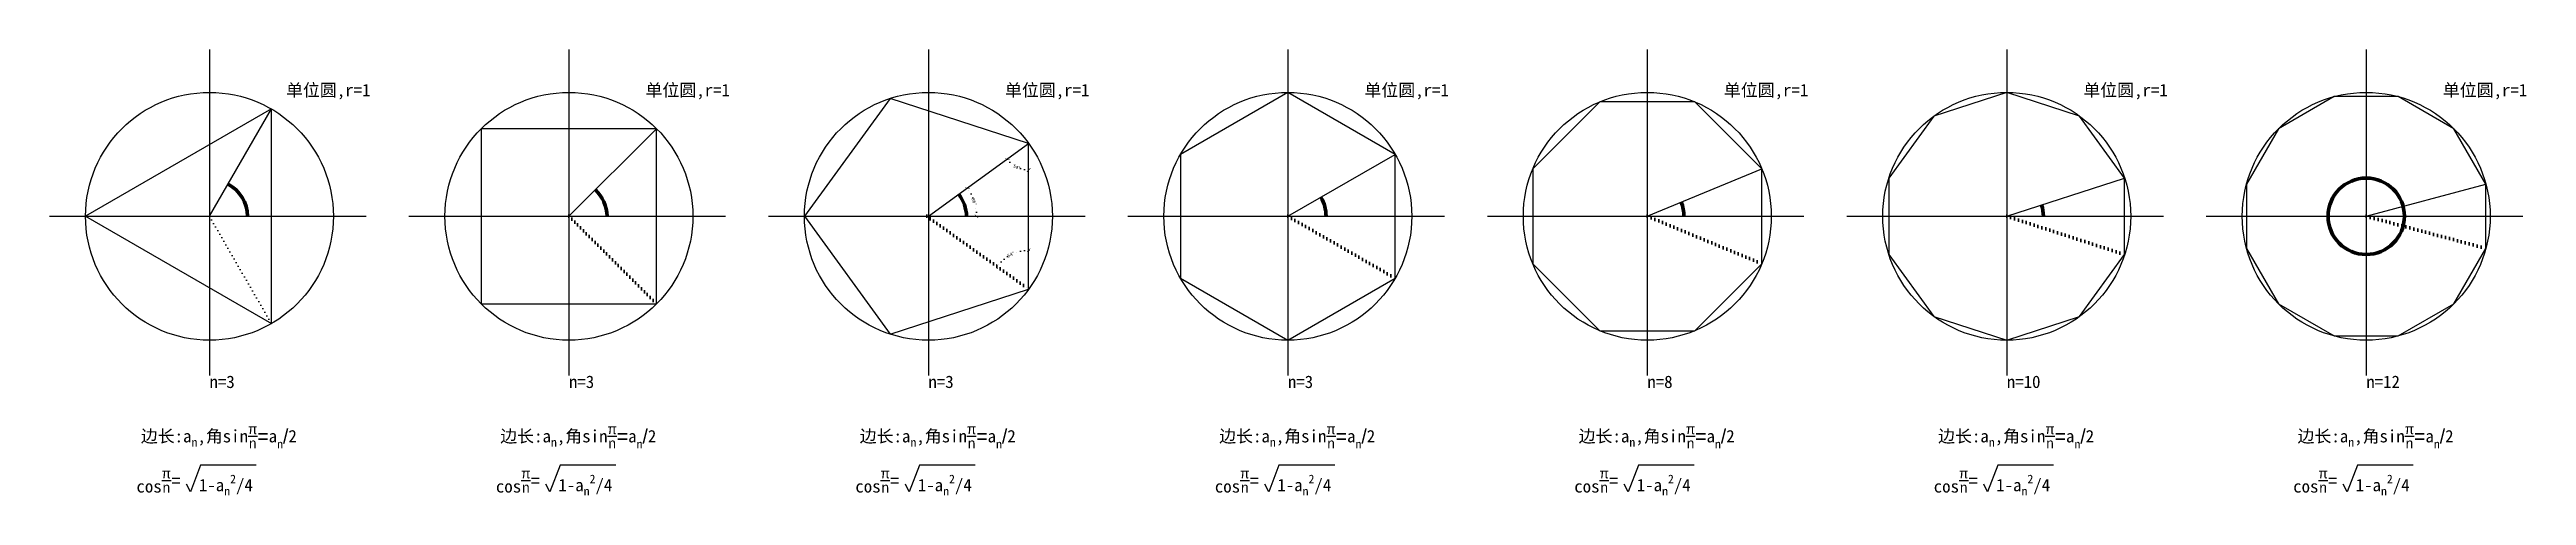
# Model space of a CAD drawing. Header units: millimetres. Extents: x 348 to 20331, y -1071 to 2528.
import ezdxf

# ---------------------------------------------------------------- set-up
doc = ezdxf.new("R2010")
doc.units = ezdxf.units.MM
doc.header["$LTSCALE"] = 11
doc.linetypes.add('ACAD_ISO07W100', pattern=[3, 0, -3])
doc.styles.get("Standard").update_dxf_attribs({"font": ''})
doc.styles.add('w', font='', dxfattribs={"height": 5})
doc.styles.get('Standard').set_extended_font_data('SimSun')
doc.styles.get('w').set_extended_font_data('SimSun')
doc.dimstyles.new('w', dxfattribs={"dimscale": 11, "dimtxt": 2.5, "dimasz": 2.5, "dimexe": 1.25, "dimexo": 0.625, "dimtad": 0, "dimtxsty": 'Standard', "dimblk": 'ARCHTICK', "dimcen": 2.5, "dimclrd": 5, "dimclre": 5, "dimadec": 0, "dimazin": 0, "dimtfac": 1, "dimtmove": 0, "dimatfit": 3, "dimfxl": 1, "dimarcsym": 0})

# ---------------------------------------------------------------- blocks, each defined once
blk = doc.blocks.new('_ArchTick')
at = {"color": 0, "linetype": 'ByBlock', "const_width": 0.15}
blk.add_lwpolyline([(-0.5, -0.5), (0.5, 0.5)], dxfattribs=at)
blk = doc.blocks.new('*D8')
at = {"color": 5, "linetype": 'ACAD_ISO07W100', "lineweight": -2}
for start, end in [(22.7884, 36), (0, 13.2116)]:
    blk.add_arc((7439, 1182), 388, start, end, dxfattribs=at)
at = {"layer": 'Defpoints', "color": 0, "lineweight": 100}
for p in [(8248, 1770), (7818, 1263), (6148, 1182), (7439, 1182), (8702, 1182)]:
    blk.add_point(p, dxfattribs=at)
at = {"color": 5, "lineweight": -2, "xscale": 27.5, "yscale": 27.5, "zscale": 27.5}
for p, rotation in [((7753, 1410), 125.9999999999998), ((7827, 1182), 270)]:
    blk.add_blockref('_ArchTick', p, dxfattribs=dict(at, rotation=rotation))
at = {"color": 0, "lineweight": 100, "insert": (7808, 1302), "char_height": 27.5, "attachment_point": 5, "rotation": 288}
blk.add_mtext('36°', dxfattribs=at)
blk = doc.blocks.new('*D13')
at = {"color": 5, "linetype": 'ACAD_ISO07W100', "lineweight": -2}
for start, end in [(123.1426, 144.4404), (90, 111.2978)]:
    blk.add_arc((8248, 594), 314, start, end, dxfattribs=at)
at = {"layer": 'Defpoints', "color": 0, "lineweight": 100}
for p in [(8248, 1770), (7425, 1182), (8150, 893), (8248, 594), (8248, 594)]:
    blk.add_point(p, dxfattribs=at)
at = {"color": 5, "lineweight": -2, "xscale": 27.5, "yscale": 27.5, "zscale": 27.5}
blk.add_blockref('_ArchTick', (8248, 908), dxfattribs=at)
at = {"color": 5, "lineweight": -2, "xscale": 27.5, "yscale": 27.5, "zscale": 27.5, "rotation": 234.4403683824401}
blk.add_blockref('_ArchTick', (7992, 777), dxfattribs=at)
at = {"color": 0, "lineweight": 100, "insert": (8104, 874), "char_height": 27.5, "attachment_point": 5, "rotation": 27.2202}
blk.add_mtext('54°', dxfattribs=at)
blk = doc.blocks.new('*D14')
at = {"color": 5, "linetype": 'ACAD_ISO07W100', "lineweight": -2}
for start, end in [(216, 234.2914), (251.7086, 270)]:
    blk.add_arc((8248, 1770), 214, start, end, dxfattribs=at)
at = {"layer": 'Defpoints', "color": 0, "lineweight": 100}
for p in [(8248, 1770), (8248, 1770), (8122, 1597), (7439, 1182), (8248, 594)]:
    blk.add_point(p, dxfattribs=at)
at = {"color": 5, "lineweight": -2, "xscale": 27.5, "yscale": 27.5, "zscale": 27.5, "rotation": 125.9999999999998}
blk.add_blockref('_ArchTick', (8075, 1644), dxfattribs=at)
at = {"color": 5, "lineweight": -2, "xscale": 27.5, "yscale": 27.5, "zscale": 27.5}
blk.add_blockref('_ArchTick', (8248, 1556), dxfattribs=at)
at = {"color": 0, "lineweight": 100, "insert": (8151, 1579), "char_height": 27.5, "attachment_point": 5, "rotation": 333}
blk.add_mtext('54°', dxfattribs=at)

msp = doc.modelspace()

# ---------------------------------------------------------------- linework, layer by layer
at = {"color": 255}
for p, q in [((1638.649, 2528.218), (1638.649, -103.628)), ((4538.649, 2528.218), (4538.649, -103.628)), ((7438.649, 2528.218), (7438.649, -103.628)), ((10338.649, 2528.218), (10338.649, -103.628)), ((13238.649, 2528.218), (13238.649, -103.628)), ((16138.649, 2528.218), (16138.649, -103.628)), ((19038.649, 2528.218), (19038.649, -103.628)), ((348.414, 1182.2), (2902.452, 1182.2)), ((3248.414, 1182.2), (5802.452, 1182.2)), ((6148.414, 1182.2), (8702.452, 1182.2)), ((9048.414, 1182.2), (11602.452, 1182.2)), ((11948.414, 1182.2), (14502.452, 1182.2)), ((14848.414, 1182.2), (17402.452, 1182.2)), ((17748.414, 1182.2), (20302.452, 1182.2))]:
    msp.add_line(p, q, dxfattribs=at)
for p, q in [((1638.649, 1182.2), (2138.649, 2048.226)), ((4538.649, 1182.2), (5245.756, 1889.307)), ((7438.649, 1182.2), (8247.666, 1769.985)), ((10338.649, 1182.2), (11204.675, 1682.2)), ((13238.649, 1182.2), (14162.529, 1564.884)), ((16138.649, 1182.2), (17089.706, 1491.217)), ((19038.649, 1182.2), (20004.575, 1441.019)), ((1484.361, -1041.236), (1452.878, -978.936)), ((1567.298, -827.204), (1484.361, -1041.236)), ((2016.539, -827.204), (1567.298, -827.204)), ((4384.361, -1041.236), (4352.878, -978.936)), ((4467.298, -827.204), (4384.361, -1041.236)), ((4916.539, -827.204), (4467.298, -827.204)), ((7284.361, -1041.236), (7252.878, -978.936)), ((7367.298, -827.204), (7284.361, -1041.236)), ((7816.539, -827.204), (7367.298, -827.204)), ((10184.361, -1041.236), (10152.878, -978.936)), ((10267.298, -827.204), (10184.361, -1041.236)), ((10716.539, -827.204), (10267.298, -827.204)), ((13084.361, -1041.236), (13052.878, -978.936)), ((13167.298, -827.204), (13084.361, -1041.236)), ((13616.539, -827.204), (13167.298, -827.204)), ((15984.361, -1041.236), (15952.878, -978.936)), ((16067.298, -827.204), (15984.361, -1041.236)), ((16516.539, -827.204), (16067.298, -827.204)), ((18884.361, -1041.236), (18852.878, -978.936)), ((18967.298, -827.204), (18884.361, -1041.236)), ((19416.539, -827.204), (18967.298, -827.204))]:
    msp.add_line(p, q)
at = {"linetype": 'ACAD_ISO07W100'}
msp.add_line((1638.649, 1182.2), (2138.649, 316.175), dxfattribs=at)
at = {"linetype": 'ACAD_ISO07W100', "lineweight": 100}
for p, q in [((4538.649, 1182.2), (5245.756, 475.093)), ((7425.433, 1182.2), (8247.666, 594.415)), ((10338.649, 1182.2), (11204.675, 682.2)), ((13238.649, 1182.2), (14162.529, 799.517)), ((16138.649, 1182.2), (17089.706, 873.183)), ((19038.649, 1182.2), (20004.575, 923.381))]:
    msp.add_line(p, q, dxfattribs=at)
for points in [[(638.649, 1182.2), (2138.649, 316.175), (2138.649, 2048.226)], [(6438.649, 1182.2), (7129.632, 231.144), (8247.666, 594.415), (8247.666, 1769.985), (7129.632, 2133.257)], [(10338.649, 2182.2), (9472.624, 1682.2), (9472.624, 682.2), (10338.649, 182.2), (11204.675, 682.2), (11204.675, 1682.2)], [(14162.529, 1564.884), (13621.333, 2106.08), (12855.966, 2106.08), (12314.77, 1564.884), (12314.77, 799.517), (12855.966, 258.321), (13621.333, 258.321), (14162.529, 799.517)], [(16138.649, 2182.2), (15550.864, 1991.217), (15187.593, 1491.217), (15187.593, 873.183), (15550.864, 373.183), (16138.649, 182.2), (16726.434, 373.183), (17089.706, 873.183), (17089.706, 1491.217), (16726.434, 1991.217)], [(18779.83, 2148.126), (18331.542, 1889.307), (18072.723, 1441.019), (18072.723, 923.381), (18331.542, 475.093), (18779.83, 216.274), (19297.468, 216.274), (19745.756, 475.093), (20004.575, 923.381), (20004.575, 1441.019), (19745.756, 1889.307), (19297.468, 2148.126)], [(3831.542, 475.093), (5245.756, 475.093), (5245.756, 1889.307), (3831.542, 1889.307)]]:
    msp.add_lwpolyline(points, close=True)
for centre in [(1638.649, 1182.2), (4538.649, 1182.2), (7438.649, 1182.2), (10338.649, 1182.2), (13238.649, 1182.2), (16138.649, 1182.2), (19038.649, 1182.2)]:
    msp.add_circle(centre, 1000)
at = {"lineweight": 100}
msp.add_circle((19038.649, 1182.2), 308.308, dxfattribs=at)
for centre, start, end in [((1638.649, 1172.753), 1.756032, 60.8779129), ((4538.649, 1172.753), 1.756032, 46.2416049), ((7438.649, 1172.753), 1.756032, 37.4205829), ((10338.649, 1182.2), 0, 30), ((13225.433, 1182.2), 0, 21.5600607), ((16125.433, 1182.2), 0, 17.2410105)]:
    msp.add_arc(centre, 308.308, start, end, dxfattribs=at)

# ---------------------------------------------------------------- texts
at = {"char_height": 100, "attachment_point": 1, "style": 'w'}
for s, insert, width in [('单位圆,r=1', (2256.645, 2250.853), 976.88717), ('单位圆,r=1', (5156.645, 2250.853), 976.88717), ('单位圆,r=1', (8056.645, 2250.853), 976.88717), ('单位圆,r=1', (10956.645, 2250.853), 976.88717), ('单位圆,r=1', (13856.645, 2250.853), 976.88717), ('单位圆,r=1', (16756.645, 2250.853), 976.88717), ('单位圆,r=1', (19656.645, 2250.853), 976.88717), ('n=3', (1638.649, -103.628), 304.10147), ('n=3', (4538.649, -103.628), 304.10147), ('n=3', (7438.649, -103.628), 304.10147), ('n=3', (10338.649, -103.628), 304.10147), ('n=8', (13238.649, -103.628), 304.10147), ('n=10', (16138.649, -103.628), 304.10147), ('n=12', (19038.649, -103.628), 304.10147), ('\\A1;边长:a{\\H0.7x;\\S^ n;\\H1.429x;,角sin\\f·ÂËÎ|b0|i0|c134|p0;\\H0.8167x;\\Sπ/n;\\H1.429x;=}a{\\H0.7x;\\S^ n;\\f·ÂËÎ|b0|i0|c134|p0;\\H1.668x;/}2', (1084.713, -494.428), 1466.01121), ('\\A1;边长:a{\\H0.7x;\\S^ n;\\H1.429x;,角sin\\f·ÂËÎ|b0|i0|c134|p0;\\H0.8167x;\\Sπ/n;\\H1.429x;=}a{\\H0.7x;\\S^ n;\\f·ÂËÎ|b0|i0|c134|p0;\\H1.668x;/}2', (3984.713, -494.428), 1466.01121), ('\\A1;边长:a{\\H0.7x;\\S^ n;\\H1.429x;,角sin\\f·ÂËÎ|b0|i0|c134|p0;\\H0.8167x;\\Sπ/n;\\H1.429x;=}a{\\H0.7x;\\S^ n;\\f·ÂËÎ|b0|i0|c134|p0;\\H1.668x;/}2', (6884.713, -494.428), 1466.01121), ('\\A1;边长:a{\\H0.7x;\\S^ n;\\H1.429x;,角sin\\f·ÂËÎ|b0|i0|c134|p0;\\H0.8167x;\\Sπ/n;\\H1.429x;=}a{\\H0.7x;\\S^ n;\\f·ÂËÎ|b0|i0|c134|p0;\\H1.668x;/}2', (9784.713, -494.428), 1466.01121), ('\\A1;边长:a{\\H0.7x;\\S^ n;\\H1.429x;,角sin\\f·ÂËÎ|b0|i0|c134|p0;\\H0.8167x;\\Sπ/n;\\H1.429x;=}a{\\H0.7x;\\S^ n;\\f·ÂËÎ|b0|i0|c134|p0;\\H1.668x;/}2', (12684.713, -494.428), 1466.01121), ('\\A1;边长:a{\\H0.7x;\\S^ n;\\H1.429x;,角sin\\f·ÂËÎ|b0|i0|c134|p0;\\H0.8167x;\\Sπ/n;\\H1.429x;=}a{\\H0.7x;\\S^ n;\\f·ÂËÎ|b0|i0|c134|p0;\\H1.668x;/}2', (15584.713, -494.428), 1466.01121), ('\\A1;边长:a{\\H0.7x;\\S^ n;\\H1.429x;,角sin\\f·ÂËÎ|b0|i0|c134|p0;\\H0.8167x;\\Sπ/n;\\H1.429x;=}a{\\H0.7x;\\S^ n;\\f·ÂËÎ|b0|i0|c134|p0;\\H1.668x;/}2', (18484.713, -494.428), 1466.01121), ('cos{\\A1;\\f·ÂËÎ|b0|i0|c134|p0;\\H0.8169x;\\Sπ/n;\\H1.224x;=}', (1049.293, -851.465), 561.01187), ('\\A1;1-a{\\H0.7x;\\S^ n;\\S2^ ;\\H1.429x;/4}', (1553.475, -903.151), 1845.34305), ('cos{\\A1;\\f·ÂËÎ|b0|i0|c134|p0;\\H0.8169x;\\Sπ/n;\\H1.224x;=}', (3949.293, -851.465), 561.01187), ('\\A1;1-a{\\H0.7x;\\S^ n;\\S2^ ;\\H1.429x;/4}', (4453.475, -903.151), 1845.34305), ('cos{\\A1;\\f·ÂËÎ|b0|i0|c134|p0;\\H0.8169x;\\Sπ/n;\\H1.224x;=}', (6849.293, -851.465), 561.01187), ('\\A1;1-a{\\H0.7x;\\S^ n;\\S2^ ;\\H1.429x;/4}', (7353.475, -903.151), 1845.34305), ('cos{\\A1;\\f·ÂËÎ|b0|i0|c134|p0;\\H0.8169x;\\Sπ/n;\\H1.224x;=}', (9749.293, -851.465), 561.01187), ('\\A1;1-a{\\H0.7x;\\S^ n;\\S2^ ;\\H1.429x;/4}', (10253.475, -903.151), 1845.34305), ('cos{\\A1;\\f·ÂËÎ|b0|i0|c134|p0;\\H0.8169x;\\Sπ/n;\\H1.224x;=}', (12649.293, -851.465), 561.01187), ('\\A1;1-a{\\H0.7x;\\S^ n;\\S2^ ;\\H1.429x;/4}', (13153.475, -903.151), 1845.34305), ('cos{\\A1;\\f·ÂËÎ|b0|i0|c134|p0;\\H0.8169x;\\Sπ/n;\\H1.224x;=}', (15549.293, -851.465), 561.01187), ('\\A1;1-a{\\H0.7x;\\S^ n;\\S2^ ;\\H1.429x;/4}', (16053.475, -903.151), 1845.34305), ('cos{\\A1;\\f·ÂËÎ|b0|i0|c134|p0;\\H0.8169x;\\Sπ/n;\\H1.224x;=}', (18449.293, -851.465), 561.01187), ('\\A1;1-a{\\H0.7x;\\S^ n;\\S2^ ;\\H1.429x;/4}', (18953.475, -903.151), 1845.34305)]:
    msp.add_mtext(s, dxfattribs=dict(at, insert=insert, width=width))

# ---------------------------------------------------------------- dimensions: what is measured, and where the dimension line sits
at = {"lineweight": 100}
for base, line1, line2, picture, middle in [((7818.174, 1262.871), ((6148.414, 1182.2), (8702.452, 1182.2)), ((7438.649, 1182.2), (8247.666, 1769.985)), '*D8', (7807.663, 1302.1)), ((8149.9, 892.705), ((7425.433, 1182.2), (8247.666, 594.415)), ((8247.666, 594.415), (8247.666, 1769.985)), '*D13', (8104.083, 873.555)), ((8121.93, 1596.924), ((8247.666, 594.415), (8247.666, 1769.985)), ((7438.649, 1182.2), (8247.666, 1769.985)), '*D14', (8150.55, 1579.385))]:
    dim = msp.add_angular_dim_2l(base=base, line1=line1, line2=line2, dimstyle='w', dxfattribs=at)
    dim.commit()
    dim.dimension.update_dxf_attribs({"geometry": picture, "text_midpoint": middle})

doc.saveas('drawing.dxf')
